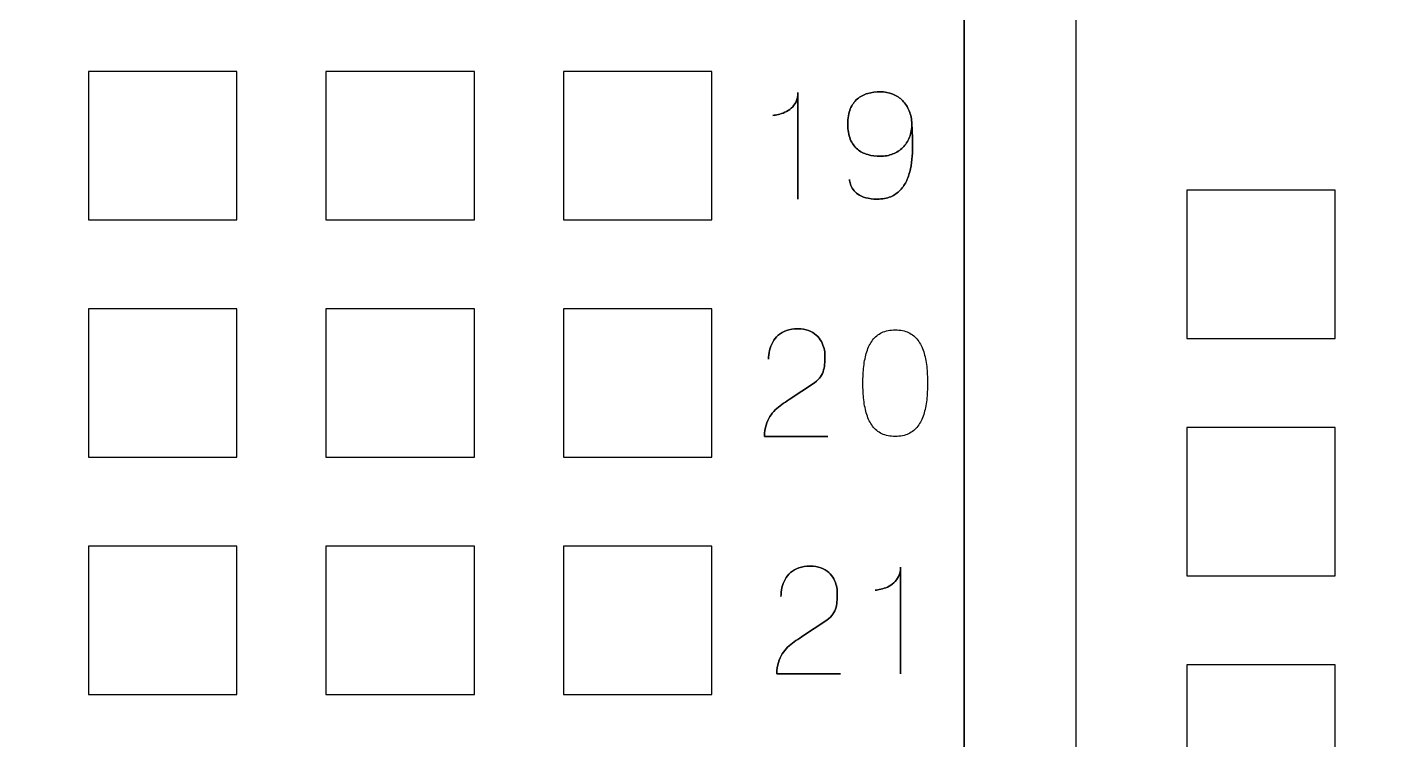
# Model space of a CAD drawing. Extents: x -1020 to 856, y -646 to 1108.
# Drawn here: x 375.44 to 389.91, y 704.95 to 712.58 of the extents above; entities that cross this region are included whole.
import ezdxf

# ---------------------------------------------------------------- set-up
doc = ezdxf.new("R2010")
doc.units = 0
doc.header["$MEASUREMENT"] = 0
doc.layers.add('LAYER_1', color=7, linetype='CONTINUOUS')

msp = doc.modelspace()

# ---------------------------------------------------------------- linework, layer by layer
at = {"layer": 'LAYER_1', "color": 250}
for points, knots in [([(581.5, 670), (581.5, 670), (581.5, 793), (581.5, 793), (581.5, 793), (581.5, 795.761), (579.261, 798), (576.5, 798), (576.5, 798), (576.5, 798), (333.5, 798), (333.5, 798), (333.5, 798), (330.739, 798), (328.5, 795.761), (328.5, 793), (328.5, 793), (328.5, 793), (328.5, 670), (328.5, 670), (328.5, 670), (328.5, 667.239), (330.739, 665), (333.5, 665), (333.5, 665), (333.5, 665), (576.5, 665), (576.5, 665), (576.5, 665), (579.261, 665), (581.5, 667.239), (581.5, 670)], [0, 0, 0, 0, 0.125, 0.125, 0.125, 0.125, 0.25, 0.25, 0.25, 0.25, 0.375, 0.375, 0.375, 0.375, 0.5, 0.5, 0.5, 0.5, 0.625, 0.625, 0.625, 0.625, 0.75, 0.75, 0.75, 0.75, 0.875, 0.875, 0.875, 0.875, 1, 1, 1, 1]), ([(350.5368, 762.11), (350.5368, 762.11), (385.4618, 762.11), (385.4618, 762.11), (385.4618, 762.11), (385.4618, 762.11), (385.4618, 678.29), (385.4618, 678.29), (385.4618, 678.29), (385.4618, 678.29), (350.5368, 678.29), (350.5368, 678.29), (350.5368, 678.29), (350.5368, 678.29), (350.5368, 762.11), (350.5368, 762.11)], [0, 0, 0, 0, 0.25, 0.25, 0.25, 0.25, 0.5, 0.5, 0.5, 0.5, 0.75, 0.75, 0.75, 0.75, 1, 1, 1, 1]), ([(385.4614, 762.11), (385.4614, 762.11), (394.3514, 762.11), (394.3514, 762.11), (394.3514, 762.11), (394.3514, 762.11), (394.3514, 678.29), (394.3514, 678.29), (394.3514, 678.29), (394.3514, 678.29), (385.4614, 678.29), (385.4614, 678.29), (385.4614, 678.29), (385.4614, 678.29), (385.4614, 762.11), (385.4614, 762.11)], [0, 0, 0, 0, 0.25, 0.25, 0.25, 0.25, 0.5, 0.5, 0.5, 0.5, 0.75, 0.75, 0.75, 0.75, 1, 1, 1, 1]), ([(376.0956, 712.0997), (376.0956, 712.0997), (377.6831, 712.0997), (377.6831, 712.0997), (377.6831, 712.0997), (377.6831, 712.0997), (377.6831, 710.5122), (377.6831, 710.5122), (377.6831, 710.5122), (377.6831, 710.5122), (376.0956, 710.5122), (376.0956, 710.5122), (376.0956, 710.5122), (376.0956, 710.5122), (376.0956, 712.0997), (376.0956, 712.0997)], [0, 0, 0, 0, 0.25, 0.25, 0.25, 0.25, 0.5, 0.5, 0.5, 0.5, 0.75, 0.75, 0.75, 0.75, 1, 1, 1, 1]), ([(378.6356, 712.0997), (378.6356, 712.0997), (380.2231, 712.0997), (380.2231, 712.0997), (380.2231, 712.0997), (380.2231, 712.0997), (380.2231, 710.5122), (380.2231, 710.5122), (380.2231, 710.5122), (380.2231, 710.5122), (378.6356, 710.5122), (378.6356, 710.5122), (378.6356, 710.5122), (378.6356, 710.5122), (378.6356, 712.0997), (378.6356, 712.0997)], [0, 0, 0, 0, 0.25, 0.25, 0.25, 0.25, 0.5, 0.5, 0.5, 0.5, 0.75, 0.75, 0.75, 0.75, 1, 1, 1, 1]), ([(381.1756, 712.0997), (381.1756, 712.0997), (382.7631, 712.0997), (382.7631, 712.0997), (382.7631, 712.0997), (382.7631, 712.0997), (382.7631, 710.5122), (382.7631, 710.5122), (382.7631, 710.5122), (382.7631, 710.5122), (381.1756, 710.5122), (381.1756, 710.5122), (381.1756, 710.5122), (381.1756, 710.5122), (381.1756, 712.0997), (381.1756, 712.0997)], [0, 0, 0, 0, 0.25, 0.25, 0.25, 0.25, 0.5, 0.5, 0.5, 0.5, 0.75, 0.75, 0.75, 0.75, 1, 1, 1, 1]), ([(383.6844, 710.7346), (383.6844, 710.7346), (383.6844, 711.8771), (383.6844, 711.8771), (383.6844, 711.8771), (383.6842, 711.8383), (383.6773, 711.805), (383.6641, 711.7773), (383.6641, 711.7773), (383.6511, 711.7493), (383.634, 711.7263), (383.6128, 711.7078), (383.6128, 711.7078), (383.5917, 711.6893), (383.569, 711.6745), (383.5447, 711.6634), (383.5447, 711.6634), (383.5204, 711.6526), (383.497, 711.6444), (383.4743, 711.6394), (383.4743, 711.6394), (383.4513, 711.6341), (383.4318, 711.631), (383.4151, 711.6299), (383.4151, 711.6299), (383.4318, 711.631), (383.4513, 711.6341), (383.4743, 711.6394), (383.4743, 711.6394), (383.497, 711.6444), (383.5204, 711.6526), (383.5447, 711.6634), (383.5447, 711.6634), (383.569, 711.6745), (383.5917, 711.6893), (383.6128, 711.7078), (383.6128, 711.7078), (383.634, 711.7263), (383.6511, 711.7493), (383.6641, 711.7773), (383.6641, 711.7773), (383.6773, 711.805), (383.6842, 711.8383), (383.6844, 711.8771), (383.6844, 711.8771), (383.6844, 711.8771), (383.6844, 710.7346), (383.6844, 710.7346)], [0, 0, 0, 0, 0.0833333, 0.0833333, 0.0833333, 0.0833333, 0.1666667, 0.1666667, 0.1666667, 0.1666667, 0.25, 0.25, 0.25, 0.25, 0.3333333, 0.3333333, 0.3333333, 0.3333333, 0.4166667, 0.4166667, 0.4166667, 0.4166667, 0.5, 0.5, 0.5, 0.5, 0.5833333, 0.5833333, 0.5833333, 0.5833333, 0.6666667, 0.6666667, 0.6666667, 0.6666667, 0.75, 0.75, 0.75, 0.75, 0.8333333, 0.8333333, 0.8333333, 0.8333333, 0.9166667, 0.9166667, 0.9166667, 0.9166667, 1, 1, 1, 1]), ([(384.9027, 711.538), (384.9024, 711.486), (384.8937, 711.4387), (384.8768, 711.3964), (384.8768, 711.3964), (384.8599, 711.3542), (384.8364, 711.3177), (384.8058, 711.2874), (384.8058, 711.2874), (384.7755, 711.257), (384.7398, 711.2337), (384.6989, 711.2174), (384.6989, 711.2174), (384.6579, 711.201), (384.6133, 711.1928), (384.5652, 711.1925), (384.5652, 711.1925), (384.5169, 711.1923), (384.4718, 711.1984), (384.4298, 711.2105), (384.4298, 711.2105), (384.3878, 711.2227), (384.3511, 711.2422), (384.3191, 711.2691), (384.3191, 711.2691), (384.2873, 711.2958), (384.2622, 711.3315), (384.2442, 711.3758), (384.2442, 711.3758), (384.2262, 711.4199), (384.217, 711.4741), (384.2167, 711.538), (384.2167, 711.538), (384.217, 711.6016), (384.2262, 711.6555), (384.2442, 711.6996), (384.2442, 711.6996), (384.2622, 711.7437), (384.2873, 711.7794), (384.3191, 711.8063), (384.3191, 711.8063), (384.3511, 711.8335), (384.3878, 711.8531), (384.4298, 711.8652), (384.4298, 711.8652), (384.4718, 711.8776), (384.5169, 711.8837), (384.5652, 711.8834), (384.5652, 711.8834), (384.6133, 711.8832), (384.6577, 711.875), (384.6981, 711.8583), (384.6981, 711.8583), (384.7382, 711.842), (384.7736, 711.8185), (384.8035, 711.7881), (384.8035, 711.7881), (384.8335, 711.7575), (384.857, 711.721), (384.8741, 711.6788), (384.8741, 711.6788), (384.8913, 711.6368), (384.9008, 711.5898), (384.9027, 711.538), (384.9027, 711.538), (384.9037, 711.5118), (384.9053, 711.4804), (384.9072, 711.444), (384.9072, 711.444), (384.9093, 711.4073), (384.9103, 711.3676), (384.9106, 711.3249), (384.9106, 711.3249), (384.9111, 711.2821), (384.9095, 711.238), (384.9064, 711.1925), (384.9064, 711.1925), (384.9029, 711.1471), (384.8966, 711.1025), (384.8874, 711.0584), (384.8874, 711.0584), (384.8778, 711.0143), (384.8644, 710.9728), (384.8469, 710.934), (384.8469, 710.934), (384.8295, 710.8952), (384.8069, 710.8608), (384.7789, 710.831), (384.7789, 710.831), (384.7509, 710.8012), (384.7166, 710.7776), (384.6762, 710.7605), (384.6762, 710.7605), (384.6355, 710.7436), (384.5874, 710.7349), (384.532, 710.7346), (384.532, 710.7346), (384.4839, 710.7349), (384.4432, 710.7396), (384.4094, 710.7491), (384.4094, 710.7491), (384.3756, 710.7584), (384.3479, 710.7708), (384.3257, 710.7864), (384.3257, 710.7864), (384.3038, 710.8019), (384.2865, 710.8191), (384.2738, 710.8376), (384.2738, 710.8376), (384.2611, 710.8564), (384.2516, 710.8748), (384.2458, 710.8936), (384.2458, 710.8936), (384.2397, 710.9123), (384.2358, 710.9295), (384.2342, 710.9454), (384.2342, 710.9454), (384.2358, 710.9295), (384.2397, 710.9123), (384.2458, 710.8936), (384.2458, 710.8936), (384.2516, 710.8748), (384.2611, 710.8564), (384.2738, 710.8376), (384.2738, 710.8376), (384.2865, 710.8191), (384.3038, 710.8019), (384.3257, 710.7864), (384.3257, 710.7864), (384.3479, 710.7708), (384.3756, 710.7584), (384.4094, 710.7491), (384.4094, 710.7491), (384.4432, 710.7396), (384.4839, 710.7349), (384.532, 710.7346), (384.532, 710.7346), (384.5874, 710.7349), (384.6355, 710.7436), (384.6762, 710.7605), (384.6762, 710.7605), (384.7166, 710.7776), (384.7509, 710.8012), (384.7789, 710.831), (384.7789, 710.831), (384.8069, 710.8608), (384.8295, 710.8952), (384.8469, 710.934), (384.8469, 710.934), (384.8644, 710.9728), (384.8778, 711.0143), (384.8874, 711.0584), (384.8874, 711.0584), (384.8966, 711.1025), (384.9029, 711.1471), (384.9064, 711.1925), (384.9064, 711.1925), (384.9095, 711.238), (384.9111, 711.2821), (384.9106, 711.3249), (384.9106, 711.3249), (384.9103, 711.3676), (384.9093, 711.4073), (384.9072, 711.444), (384.9072, 711.444), (384.9053, 711.4804), (384.9037, 711.5118), (384.9027, 711.538), (384.9027, 711.538), (384.9008, 711.5898), (384.8913, 711.6368), (384.8741, 711.6788), (384.8741, 711.6788), (384.857, 711.721), (384.8335, 711.7575), (384.8035, 711.7881), (384.8035, 711.7881), (384.7736, 711.8185), (384.7382, 711.842), (384.6981, 711.8583), (384.6981, 711.8583), (384.6577, 711.875), (384.6133, 711.8832), (384.5652, 711.8834), (384.5652, 711.8834), (384.5169, 711.8837), (384.4718, 711.8776), (384.4298, 711.8652), (384.4298, 711.8652), (384.3878, 711.8531), (384.3511, 711.8335), (384.3191, 711.8063), (384.3191, 711.8063), (384.2873, 711.7794), (384.2622, 711.7437), (384.2442, 711.6996), (384.2442, 711.6996), (384.2262, 711.6555), (384.217, 711.6016), (384.2167, 711.538), (384.2167, 711.538), (384.217, 711.4741), (384.2262, 711.4199), (384.2442, 711.3758), (384.2442, 711.3758), (384.2622, 711.3315), (384.2873, 711.2958), (384.3191, 711.2691), (384.3191, 711.2691), (384.3511, 711.2422), (384.3878, 711.2227), (384.4298, 711.2105), (384.4298, 711.2105), (384.4718, 711.1984), (384.5169, 711.1923), (384.5652, 711.1925), (384.5652, 711.1925), (384.6133, 711.1928), (384.6579, 711.201), (384.6989, 711.2174), (384.6989, 711.2174), (384.7398, 711.2337), (384.7755, 711.257), (384.8058, 711.2874), (384.8058, 711.2874), (384.8364, 711.3177), (384.8599, 711.3542), (384.8768, 711.3964), (384.8768, 711.3964), (384.8937, 711.4387), (384.9024, 711.486), (384.9027, 711.538)], [0, 0, 0, 0, 0.0172414, 0.0172414, 0.0172414, 0.0172414, 0.0344828, 0.0344828, 0.0344828, 0.0344828, 0.0517241, 0.0517241, 0.0517241, 0.0517241, 0.0689655, 0.0689655, 0.0689655, 0.0689655, 0.0862069, 0.0862069, 0.0862069, 0.0862069, 0.1034483, 0.1034483, 0.1034483, 0.1034483, 0.1206897, 0.1206897, 0.1206897, 0.1206897, 0.137931, 0.137931, 0.137931, 0.137931, 0.1551724, 0.1551724, 0.1551724, 0.1551724, 0.1724138, 0.1724138, 0.1724138, 0.1724138, 0.1896552, 0.1896552, 0.1896552, 0.1896552, 0.2068966, 0.2068966, 0.2068966, 0.2068966, 0.2241379, 0.2241379, 0.2241379, 0.2241379, 0.2413793, 0.2413793, 0.2413793, 0.2413793, 0.2586207, 0.2586207, 0.2586207, 0.2586207, 0.2758621, 0.2758621, 0.2758621, 0.2758621, 0.2931034, 0.2931034, 0.2931034, 0.2931034, 0.3103448, 0.3103448, 0.3103448, 0.3103448, 0.3275862, 0.3275862, 0.3275862, 0.3275862, 0.3448276, 0.3448276, 0.3448276, 0.3448276, 0.362069, 0.362069, 0.362069, 0.362069, 0.3793103, 0.3793103, 0.3793103, 0.3793103, 0.3965517, 0.3965517, 0.3965517, 0.3965517, 0.4137931, 0.4137931, 0.4137931, 0.4137931, 0.4310345, 0.4310345, 0.4310345, 0.4310345, 0.4482759, 0.4482759, 0.4482759, 0.4482759, 0.4655172, 0.4655172, 0.4655172, 0.4655172, 0.4827586, 0.4827586, 0.4827586, 0.4827586, 0.5, 0.5, 0.5, 0.5, 0.5172414, 0.5172414, 0.5172414, 0.5172414, 0.5344828, 0.5344828, 0.5344828, 0.5344828, 0.5517241, 0.5517241, 0.5517241, 0.5517241, 0.5689655, 0.5689655, 0.5689655, 0.5689655, 0.5862069, 0.5862069, 0.5862069, 0.5862069, 0.6034483, 0.6034483, 0.6034483, 0.6034483, 0.6206897, 0.6206897, 0.6206897, 0.6206897, 0.637931, 0.637931, 0.637931, 0.637931, 0.6551724, 0.6551724, 0.6551724, 0.6551724, 0.6724138, 0.6724138, 0.6724138, 0.6724138, 0.6896552, 0.6896552, 0.6896552, 0.6896552, 0.7068966, 0.7068966, 0.7068966, 0.7068966, 0.7241379, 0.7241379, 0.7241379, 0.7241379, 0.7413793, 0.7413793, 0.7413793, 0.7413793, 0.7586207, 0.7586207, 0.7586207, 0.7586207, 0.7758621, 0.7758621, 0.7758621, 0.7758621, 0.7931034, 0.7931034, 0.7931034, 0.7931034, 0.8103448, 0.8103448, 0.8103448, 0.8103448, 0.8275862, 0.8275862, 0.8275862, 0.8275862, 0.8448276, 0.8448276, 0.8448276, 0.8448276, 0.862069, 0.862069, 0.862069, 0.862069, 0.8793103, 0.8793103, 0.8793103, 0.8793103, 0.8965517, 0.8965517, 0.8965517, 0.8965517, 0.9137931, 0.9137931, 0.9137931, 0.9137931, 0.9310345, 0.9310345, 0.9310345, 0.9310345, 0.9482759, 0.9482759, 0.9482759, 0.9482759, 0.9655172, 0.9655172, 0.9655172, 0.9655172, 0.9827586, 0.9827586, 0.9827586, 0.9827586, 1, 1, 1, 1]), ([(387.8427, 710.8297), (387.8427, 710.8297), (389.4302, 710.8297), (389.4302, 710.8297), (389.4302, 710.8297), (389.4302, 710.8297), (389.4302, 709.2422), (389.4302, 709.2422), (389.4302, 709.2422), (389.4302, 709.2422), (387.8427, 709.2422), (387.8427, 709.2422), (387.8427, 709.2422), (387.8427, 709.2422), (387.8427, 710.8297), (387.8427, 710.8297)], [0, 0, 0, 0, 0.25, 0.25, 0.25, 0.25, 0.5, 0.5, 0.5, 0.5, 0.75, 0.75, 0.75, 0.75, 1, 1, 1, 1]), ([(376.0956, 709.5597), (376.0956, 709.5597), (377.6831, 709.5597), (377.6831, 709.5597), (377.6831, 709.5597), (377.6831, 709.5597), (377.6831, 707.9722), (377.6831, 707.9722), (377.6831, 707.9722), (377.6831, 707.9722), (376.0956, 707.9722), (376.0956, 707.9722), (376.0956, 707.9722), (376.0956, 707.9722), (376.0956, 709.5597), (376.0956, 709.5597)], [0, 0, 0, 0, 0.25, 0.25, 0.25, 0.25, 0.5, 0.5, 0.5, 0.5, 0.75, 0.75, 0.75, 0.75, 1, 1, 1, 1]), ([(378.6356, 709.5597), (378.6356, 709.5597), (380.2231, 709.5597), (380.2231, 709.5597), (380.2231, 709.5597), (380.2231, 709.5597), (380.2231, 707.9722), (380.2231, 707.9722), (380.2231, 707.9722), (380.2231, 707.9722), (378.6356, 707.9722), (378.6356, 707.9722), (378.6356, 707.9722), (378.6356, 707.9722), (378.6356, 709.5597), (378.6356, 709.5597)], [0, 0, 0, 0, 0.25, 0.25, 0.25, 0.25, 0.5, 0.5, 0.5, 0.5, 0.75, 0.75, 0.75, 0.75, 1, 1, 1, 1]), ([(381.1756, 709.5597), (381.1756, 709.5597), (382.7631, 709.5597), (382.7631, 709.5597), (382.7631, 709.5597), (382.7631, 709.5597), (382.7631, 707.9722), (382.7631, 707.9722), (382.7631, 707.9722), (382.7631, 707.9722), (381.1756, 707.9722), (381.1756, 707.9722), (381.1756, 707.9722), (381.1756, 707.9722), (381.1756, 709.5597), (381.1756, 709.5597)], [0, 0, 0, 0, 0.25, 0.25, 0.25, 0.25, 0.5, 0.5, 0.5, 0.5, 0.75, 0.75, 0.75, 0.75, 1, 1, 1, 1]), ([(384.0052, 708.1946), (384.0052, 708.1946), (383.3256, 708.1946), (383.3256, 708.1946), (383.3256, 708.1946), (383.327, 708.2406), (383.3328, 708.2812), (383.3425, 708.3161), (383.3425, 708.3161), (383.3526, 708.3509), (383.366, 708.3816), (383.3827, 708.408), (383.3827, 708.408), (383.3996, 708.4344), (383.4188, 708.4579), (383.4407, 708.4785), (383.4407, 708.4785), (383.4626, 708.4994), (383.4861, 708.5184), (383.5115, 708.5363), (383.5115, 708.5363), (383.5368, 708.554), (383.563, 708.5717), (383.5902, 708.5892), (383.5902, 708.5892), (383.5902, 708.5892), (383.8611, 708.7698), (383.8611, 708.7698), (383.8611, 708.7698), (383.8889, 708.7894), (383.9105, 708.8107), (383.9258, 708.8337), (383.9258, 708.8337), (383.9413, 708.8567), (383.9521, 708.881), (383.9587, 708.9066), (383.9587, 708.9066), (383.9651, 708.932), (383.969, 708.9581), (383.9704, 708.9845), (383.9704, 708.9845), (383.9717, 709.0112), (383.9722, 709.0379), (383.972, 709.0645), (383.972, 709.0645), (383.972, 709.0865), (383.969, 709.11), (383.9632, 709.1353), (383.9632, 709.1353), (383.9572, 709.1604), (383.9477, 709.1855), (383.9342, 709.2103), (383.9342, 709.2103), (383.9208, 709.2352), (383.9029, 709.2579), (383.8804, 709.2785), (383.8804, 709.2785), (383.858, 709.2988), (383.8302, 709.3152), (383.7972, 709.3276), (383.7972, 709.3276), (383.7642, 709.34), (383.7254, 709.3463), (383.6805, 709.3466), (383.6805, 709.3466), (383.6353, 709.3463), (383.5954, 709.34), (383.5611, 709.3279), (383.5611, 709.3279), (383.5268, 709.3157), (383.4975, 709.2988), (383.4732, 709.2774), (383.4732, 709.2774), (383.4489, 709.256), (383.4293, 709.2312), (383.414, 709.2035), (383.414, 709.2035), (383.3988, 709.1757), (383.3877, 709.1462), (383.3806, 709.115), (383.3806, 709.115), (383.3734, 709.0838), (383.37, 709.0521), (383.37, 709.0202), (383.37, 709.0202), (383.37, 709.0521), (383.3734, 709.0838), (383.3806, 709.115), (383.3806, 709.115), (383.3877, 709.1462), (383.3988, 709.1757), (383.414, 709.2035), (383.414, 709.2035), (383.4293, 709.2312), (383.4489, 709.256), (383.4732, 709.2774), (383.4732, 709.2774), (383.4975, 709.2988), (383.5268, 709.3157), (383.5611, 709.3279), (383.5611, 709.3279), (383.5954, 709.34), (383.6353, 709.3463), (383.6805, 709.3466), (383.6805, 709.3466), (383.7254, 709.3463), (383.7642, 709.34), (383.7972, 709.3276), (383.7972, 709.3276), (383.8302, 709.3152), (383.858, 709.2988), (383.8804, 709.2785), (383.8804, 709.2785), (383.9029, 709.2579), (383.9208, 709.2352), (383.9342, 709.2103), (383.9342, 709.2103), (383.9477, 709.1855), (383.9572, 709.1604), (383.9632, 709.1353), (383.9632, 709.1353), (383.969, 709.11), (383.972, 709.0865), (383.972, 709.0645), (383.972, 709.0645), (383.9722, 709.0379), (383.9717, 709.0112), (383.9704, 708.9845), (383.9704, 708.9845), (383.969, 708.9581), (383.9651, 708.932), (383.9587, 708.9066), (383.9587, 708.9066), (383.9521, 708.881), (383.9413, 708.8567), (383.9258, 708.8337), (383.9258, 708.8337), (383.9105, 708.8107), (383.8889, 708.7894), (383.8611, 708.7698), (383.8611, 708.7698), (383.8611, 708.7698), (383.5902, 708.5892), (383.5902, 708.5892), (383.5902, 708.5892), (383.563, 708.5717), (383.5368, 708.554), (383.5115, 708.5363), (383.5115, 708.5363), (383.4861, 708.5184), (383.4626, 708.4994), (383.4407, 708.4785), (383.4407, 708.4785), (383.4188, 708.4579), (383.3996, 708.4344), (383.3827, 708.408), (383.3827, 708.408), (383.366, 708.3816), (383.3526, 708.3509), (383.3425, 708.3161), (383.3425, 708.3161), (383.3328, 708.2812), (383.327, 708.2406), (383.3256, 708.1946), (383.3256, 708.1946), (383.3256, 708.1946), (384.0052, 708.1946), (384.0052, 708.1946)], [0, 0, 0, 0, 0.0238095, 0.0238095, 0.0238095, 0.0238095, 0.047619, 0.047619, 0.047619, 0.047619, 0.0714286, 0.0714286, 0.0714286, 0.0714286, 0.0952381, 0.0952381, 0.0952381, 0.0952381, 0.1190476, 0.1190476, 0.1190476, 0.1190476, 0.1428571, 0.1428571, 0.1428571, 0.1428571, 0.1666667, 0.1666667, 0.1666667, 0.1666667, 0.1904762, 0.1904762, 0.1904762, 0.1904762, 0.2142857, 0.2142857, 0.2142857, 0.2142857, 0.2380952, 0.2380952, 0.2380952, 0.2380952, 0.2619048, 0.2619048, 0.2619048, 0.2619048, 0.2857143, 0.2857143, 0.2857143, 0.2857143, 0.3095238, 0.3095238, 0.3095238, 0.3095238, 0.3333333, 0.3333333, 0.3333333, 0.3333333, 0.3571429, 0.3571429, 0.3571429, 0.3571429, 0.3809524, 0.3809524, 0.3809524, 0.3809524, 0.4047619, 0.4047619, 0.4047619, 0.4047619, 0.4285714, 0.4285714, 0.4285714, 0.4285714, 0.452381, 0.452381, 0.452381, 0.452381, 0.4761905, 0.4761905, 0.4761905, 0.4761905, 0.5, 0.5, 0.5, 0.5, 0.5238095, 0.5238095, 0.5238095, 0.5238095, 0.547619, 0.547619, 0.547619, 0.547619, 0.5714286, 0.5714286, 0.5714286, 0.5714286, 0.5952381, 0.5952381, 0.5952381, 0.5952381, 0.6190476, 0.6190476, 0.6190476, 0.6190476, 0.6428571, 0.6428571, 0.6428571, 0.6428571, 0.6666667, 0.6666667, 0.6666667, 0.6666667, 0.6904762, 0.6904762, 0.6904762, 0.6904762, 0.7142857, 0.7142857, 0.7142857, 0.7142857, 0.7380952, 0.7380952, 0.7380952, 0.7380952, 0.7619048, 0.7619048, 0.7619048, 0.7619048, 0.7857143, 0.7857143, 0.7857143, 0.7857143, 0.8095238, 0.8095238, 0.8095238, 0.8095238, 0.8333333, 0.8333333, 0.8333333, 0.8333333, 0.8571429, 0.8571429, 0.8571429, 0.8571429, 0.8809524, 0.8809524, 0.8809524, 0.8809524, 0.9047619, 0.9047619, 0.9047619, 0.9047619, 0.9285714, 0.9285714, 0.9285714, 0.9285714, 0.952381, 0.952381, 0.952381, 0.952381, 0.9761905, 0.9761905, 0.9761905, 0.9761905, 1, 1, 1, 1]), ([(384.7246, 708.1946), (384.78, 708.1949), (384.8278, 708.2046), (384.8677, 708.2237), (384.8677, 708.2237), (384.9073, 708.2427), (384.9403, 708.2699), (384.9668, 708.3045), (384.9668, 708.3045), (384.9928, 708.3393), (385.0134, 708.3805), (385.0287, 708.4281), (385.0287, 708.4281), (385.0438, 708.4756), (385.0546, 708.5276), (385.0607, 708.5847), (385.0607, 708.5847), (385.067, 708.6417), (385.0702, 708.7017), (385.0699, 708.7651), (385.0699, 708.7651), (385.0702, 708.8282), (385.067, 708.8881), (385.0607, 708.9449), (385.0607, 708.9449), (385.0546, 709.0017), (385.0438, 709.054), (385.0287, 709.1015), (385.0287, 709.1015), (385.0134, 709.1488), (384.9928, 709.19), (384.9668, 709.2251), (384.9668, 709.2251), (384.9403, 709.26), (384.9073, 709.2872), (384.8677, 709.3062), (384.8677, 709.3062), (384.8278, 709.3255), (384.78, 709.3352), (384.7246, 709.3355), (384.7246, 709.3355), (384.6691, 709.3352), (384.6213, 709.3255), (384.5814, 709.3062), (384.5814, 709.3062), (384.5418, 709.2872), (384.5088, 709.26), (384.4824, 709.2251), (384.4824, 709.2251), (384.4564, 709.19), (384.4358, 709.1488), (384.4204, 709.1015), (384.4204, 709.1015), (384.4054, 709.054), (384.3946, 709.0017), (384.3885, 708.9449), (384.3885, 708.9449), (384.3821, 708.8881), (384.379, 708.8282), (384.3792, 708.7651), (384.3792, 708.7651), (384.379, 708.7017), (384.3821, 708.6417), (384.3885, 708.5847), (384.3885, 708.5847), (384.3946, 708.5276), (384.4054, 708.4756), (384.4204, 708.4281), (384.4204, 708.4281), (384.4358, 708.3805), (384.4564, 708.3393), (384.4824, 708.3045), (384.4824, 708.3045), (384.5088, 708.2699), (384.5418, 708.2427), (384.5814, 708.2237), (384.5814, 708.2237), (384.6213, 708.2046), (384.6691, 708.1949), (384.7246, 708.1946)], [0, 0, 0, 0, 0.05, 0.05, 0.05, 0.05, 0.1, 0.1, 0.1, 0.1, 0.15, 0.15, 0.15, 0.15, 0.2, 0.2, 0.2, 0.2, 0.25, 0.25, 0.25, 0.25, 0.3, 0.3, 0.3, 0.3, 0.35, 0.35, 0.35, 0.35, 0.4, 0.4, 0.4, 0.4, 0.45, 0.45, 0.45, 0.45, 0.5, 0.5, 0.5, 0.5, 0.55, 0.55, 0.55, 0.55, 0.6, 0.6, 0.6, 0.6, 0.65, 0.65, 0.65, 0.65, 0.7, 0.7, 0.7, 0.7, 0.75, 0.75, 0.75, 0.75, 0.8, 0.8, 0.8, 0.8, 0.85, 0.85, 0.85, 0.85, 0.9, 0.9, 0.9, 0.9, 0.95, 0.95, 0.95, 0.95, 1, 1, 1, 1]), ([(384.7246, 708.1946), (384.78, 708.1949), (384.8278, 708.2046), (384.8677, 708.2237), (384.8677, 708.2237), (384.9073, 708.2427), (384.9403, 708.2699), (384.9668, 708.3045), (384.9668, 708.3045), (384.9928, 708.3393), (385.0134, 708.3805), (385.0287, 708.4281), (385.0287, 708.4281), (385.0438, 708.4756), (385.0546, 708.5276), (385.0607, 708.5847), (385.0607, 708.5847), (385.067, 708.6417), (385.0702, 708.7017), (385.0699, 708.7651), (385.0699, 708.7651), (385.0702, 708.8282), (385.067, 708.8881), (385.0607, 708.9449), (385.0607, 708.9449), (385.0546, 709.0017), (385.0438, 709.054), (385.0287, 709.1015), (385.0287, 709.1015), (385.0134, 709.1488), (384.9928, 709.19), (384.9668, 709.2251), (384.9668, 709.2251), (384.9403, 709.26), (384.9073, 709.2872), (384.8677, 709.3062), (384.8677, 709.3062), (384.8278, 709.3255), (384.78, 709.3352), (384.7246, 709.3355), (384.7246, 709.3355), (384.6691, 709.3352), (384.6213, 709.3255), (384.5814, 709.3062), (384.5814, 709.3062), (384.5418, 709.2872), (384.5088, 709.26), (384.4824, 709.2251), (384.4824, 709.2251), (384.4564, 709.19), (384.4358, 709.1488), (384.4204, 709.1015), (384.4204, 709.1015), (384.4054, 709.054), (384.3946, 709.0017), (384.3885, 708.9449), (384.3885, 708.9449), (384.3821, 708.8881), (384.379, 708.8282), (384.3792, 708.7651), (384.3792, 708.7651), (384.379, 708.7017), (384.3821, 708.6417), (384.3885, 708.5847), (384.3885, 708.5847), (384.3946, 708.5276), (384.4054, 708.4756), (384.4204, 708.4281), (384.4204, 708.4281), (384.4358, 708.3805), (384.4564, 708.3393), (384.4824, 708.3045), (384.4824, 708.3045), (384.5088, 708.2699), (384.5418, 708.2427), (384.5814, 708.2237), (384.5814, 708.2237), (384.6213, 708.2046), (384.6691, 708.1949), (384.7246, 708.1946)], [0, 0, 0, 0, 0.05, 0.05, 0.05, 0.05, 0.1, 0.1, 0.1, 0.1, 0.15, 0.15, 0.15, 0.15, 0.2, 0.2, 0.2, 0.2, 0.25, 0.25, 0.25, 0.25, 0.3, 0.3, 0.3, 0.3, 0.35, 0.35, 0.35, 0.35, 0.4, 0.4, 0.4, 0.4, 0.45, 0.45, 0.45, 0.45, 0.5, 0.5, 0.5, 0.5, 0.55, 0.55, 0.55, 0.55, 0.6, 0.6, 0.6, 0.6, 0.65, 0.65, 0.65, 0.65, 0.7, 0.7, 0.7, 0.7, 0.75, 0.75, 0.75, 0.75, 0.8, 0.8, 0.8, 0.8, 0.85, 0.85, 0.85, 0.85, 0.9, 0.9, 0.9, 0.9, 0.95, 0.95, 0.95, 0.95, 1, 1, 1, 1]), ([(387.8427, 708.2897), (387.8427, 708.2897), (389.4302, 708.2897), (389.4302, 708.2897), (389.4302, 708.2897), (389.4302, 708.2897), (389.4302, 706.7022), (389.4302, 706.7022), (389.4302, 706.7022), (389.4302, 706.7022), (387.8427, 706.7022), (387.8427, 706.7022), (387.8427, 706.7022), (387.8427, 706.7022), (387.8427, 708.2897), (387.8427, 708.2897)], [0, 0, 0, 0, 0.25, 0.25, 0.25, 0.25, 0.5, 0.5, 0.5, 0.5, 0.75, 0.75, 0.75, 0.75, 1, 1, 1, 1]), ([(376.0956, 707.0197), (376.0956, 707.0197), (377.6831, 707.0197), (377.6831, 707.0197), (377.6831, 707.0197), (377.6831, 707.0197), (377.6831, 705.4322), (377.6831, 705.4322), (377.6831, 705.4322), (377.6831, 705.4322), (376.0956, 705.4322), (376.0956, 705.4322), (376.0956, 705.4322), (376.0956, 705.4322), (376.0956, 707.0197), (376.0956, 707.0197)], [0, 0, 0, 0, 0.25, 0.25, 0.25, 0.25, 0.5, 0.5, 0.5, 0.5, 0.75, 0.75, 0.75, 0.75, 1, 1, 1, 1]), ([(378.6356, 707.0197), (378.6356, 707.0197), (380.2231, 707.0197), (380.2231, 707.0197), (380.2231, 707.0197), (380.2231, 707.0197), (380.2231, 705.4322), (380.2231, 705.4322), (380.2231, 705.4322), (380.2231, 705.4322), (378.6356, 705.4322), (378.6356, 705.4322), (378.6356, 705.4322), (378.6356, 705.4322), (378.6356, 707.0197), (378.6356, 707.0197)], [0, 0, 0, 0, 0.25, 0.25, 0.25, 0.25, 0.5, 0.5, 0.5, 0.5, 0.75, 0.75, 0.75, 0.75, 1, 1, 1, 1]), ([(381.1756, 707.0197), (381.1756, 707.0197), (382.7631, 707.0197), (382.7631, 707.0197), (382.7631, 707.0197), (382.7631, 707.0197), (382.7631, 705.4322), (382.7631, 705.4322), (382.7631, 705.4322), (382.7631, 705.4322), (381.1756, 705.4322), (381.1756, 705.4322), (381.1756, 705.4322), (381.1756, 705.4322), (381.1756, 707.0197), (381.1756, 707.0197)], [0, 0, 0, 0, 0.25, 0.25, 0.25, 0.25, 0.5, 0.5, 0.5, 0.5, 0.75, 0.75, 0.75, 0.75, 1, 1, 1, 1]), ([(384.1375, 705.6546), (384.1375, 705.6546), (383.4579, 705.6546), (383.4579, 705.6546), (383.4579, 705.6546), (383.4593, 705.7006), (383.4651, 705.7412), (383.4748, 705.7761), (383.4748, 705.7761), (383.4849, 705.8109), (383.4983, 705.8416), (383.515, 705.868), (383.515, 705.868), (383.5319, 705.8944), (383.5511, 705.9179), (383.573, 705.9385), (383.573, 705.9385), (383.5949, 705.9594), (383.6184, 705.9784), (383.6438, 705.9963), (383.6438, 705.9963), (383.6691, 706.014), (383.6953, 706.0317), (383.7225, 706.0492), (383.7225, 706.0492), (383.7225, 706.0492), (383.9934, 706.2298), (383.9934, 706.2298), (383.9934, 706.2298), (384.0212, 706.2494), (384.0428, 706.2707), (384.0581, 706.2937), (384.0581, 706.2937), (384.0736, 706.3167), (384.0844, 706.341), (384.091, 706.3666), (384.091, 706.3666), (384.0974, 706.392), (384.1013, 706.4181), (384.1027, 706.4445), (384.1027, 706.4445), (384.104, 706.4712), (384.1045, 706.4979), (384.1043, 706.5245), (384.1043, 706.5245), (384.1043, 706.5465), (384.1013, 706.57), (384.0955, 706.5953), (384.0955, 706.5953), (384.0895, 706.6204), (384.08, 706.6455), (384.0665, 706.6703), (384.0665, 706.6703), (384.0531, 706.6952), (384.0352, 706.7179), (384.0127, 706.7385), (384.0127, 706.7385), (383.9903, 706.7588), (383.9625, 706.7752), (383.9295, 706.7876), (383.9295, 706.7876), (383.8965, 706.8), (383.8577, 706.8063), (383.8128, 706.8066), (383.8128, 706.8066), (383.7676, 706.8063), (383.7277, 706.8), (383.6934, 706.7879), (383.6934, 706.7879), (383.6591, 706.7757), (383.6298, 706.7588), (383.6055, 706.7374), (383.6055, 706.7374), (383.5812, 706.716), (383.5616, 706.6912), (383.5463, 706.6635), (383.5463, 706.6635), (383.5311, 706.6357), (383.52, 706.6062), (383.5129, 706.575), (383.5129, 706.575), (383.5057, 706.5438), (383.5023, 706.5121), (383.5023, 706.4802), (383.5023, 706.4802), (383.5023, 706.5121), (383.5057, 706.5438), (383.5129, 706.575), (383.5129, 706.575), (383.52, 706.6062), (383.5311, 706.6357), (383.5463, 706.6635), (383.5463, 706.6635), (383.5616, 706.6912), (383.5812, 706.716), (383.6055, 706.7374), (383.6055, 706.7374), (383.6298, 706.7588), (383.6591, 706.7757), (383.6934, 706.7879), (383.6934, 706.7879), (383.7277, 706.8), (383.7676, 706.8063), (383.8128, 706.8066), (383.8128, 706.8066), (383.8577, 706.8063), (383.8965, 706.8), (383.9295, 706.7876), (383.9295, 706.7876), (383.9625, 706.7752), (383.9903, 706.7588), (384.0127, 706.7385), (384.0127, 706.7385), (384.0352, 706.7179), (384.0531, 706.6952), (384.0665, 706.6703), (384.0665, 706.6703), (384.08, 706.6455), (384.0895, 706.6204), (384.0955, 706.5953), (384.0955, 706.5953), (384.1013, 706.57), (384.1043, 706.5465), (384.1043, 706.5245), (384.1043, 706.5245), (384.1045, 706.4979), (384.104, 706.4712), (384.1027, 706.4445), (384.1027, 706.4445), (384.1013, 706.4181), (384.0974, 706.392), (384.091, 706.3666), (384.091, 706.3666), (384.0844, 706.341), (384.0736, 706.3167), (384.0581, 706.2937), (384.0581, 706.2937), (384.0428, 706.2707), (384.0212, 706.2494), (383.9934, 706.2298), (383.9934, 706.2298), (383.9934, 706.2298), (383.7225, 706.0492), (383.7225, 706.0492), (383.7225, 706.0492), (383.6953, 706.0317), (383.6691, 706.014), (383.6438, 705.9963), (383.6438, 705.9963), (383.6184, 705.9784), (383.5949, 705.9594), (383.573, 705.9385), (383.573, 705.9385), (383.5511, 705.9179), (383.5319, 705.8944), (383.515, 705.868), (383.515, 705.868), (383.4983, 705.8416), (383.4849, 705.8109), (383.4748, 705.7761), (383.4748, 705.7761), (383.4651, 705.7412), (383.4593, 705.7006), (383.4579, 705.6546), (383.4579, 705.6546), (383.4579, 705.6546), (384.1375, 705.6546), (384.1375, 705.6546)], [0, 0, 0, 0, 0.0238095, 0.0238095, 0.0238095, 0.0238095, 0.047619, 0.047619, 0.047619, 0.047619, 0.0714286, 0.0714286, 0.0714286, 0.0714286, 0.0952381, 0.0952381, 0.0952381, 0.0952381, 0.1190476, 0.1190476, 0.1190476, 0.1190476, 0.1428571, 0.1428571, 0.1428571, 0.1428571, 0.1666667, 0.1666667, 0.1666667, 0.1666667, 0.1904762, 0.1904762, 0.1904762, 0.1904762, 0.2142857, 0.2142857, 0.2142857, 0.2142857, 0.2380952, 0.2380952, 0.2380952, 0.2380952, 0.2619048, 0.2619048, 0.2619048, 0.2619048, 0.2857143, 0.2857143, 0.2857143, 0.2857143, 0.3095238, 0.3095238, 0.3095238, 0.3095238, 0.3333333, 0.3333333, 0.3333333, 0.3333333, 0.3571429, 0.3571429, 0.3571429, 0.3571429, 0.3809524, 0.3809524, 0.3809524, 0.3809524, 0.4047619, 0.4047619, 0.4047619, 0.4047619, 0.4285714, 0.4285714, 0.4285714, 0.4285714, 0.452381, 0.452381, 0.452381, 0.452381, 0.4761905, 0.4761905, 0.4761905, 0.4761905, 0.5, 0.5, 0.5, 0.5, 0.5238095, 0.5238095, 0.5238095, 0.5238095, 0.547619, 0.547619, 0.547619, 0.547619, 0.5714286, 0.5714286, 0.5714286, 0.5714286, 0.5952381, 0.5952381, 0.5952381, 0.5952381, 0.6190476, 0.6190476, 0.6190476, 0.6190476, 0.6428571, 0.6428571, 0.6428571, 0.6428571, 0.6666667, 0.6666667, 0.6666667, 0.6666667, 0.6904762, 0.6904762, 0.6904762, 0.6904762, 0.7142857, 0.7142857, 0.7142857, 0.7142857, 0.7380952, 0.7380952, 0.7380952, 0.7380952, 0.7619048, 0.7619048, 0.7619048, 0.7619048, 0.7857143, 0.7857143, 0.7857143, 0.7857143, 0.8095238, 0.8095238, 0.8095238, 0.8095238, 0.8333333, 0.8333333, 0.8333333, 0.8333333, 0.8571429, 0.8571429, 0.8571429, 0.8571429, 0.8809524, 0.8809524, 0.8809524, 0.8809524, 0.9047619, 0.9047619, 0.9047619, 0.9047619, 0.9285714, 0.9285714, 0.9285714, 0.9285714, 0.952381, 0.952381, 0.952381, 0.952381, 0.9761905, 0.9761905, 0.9761905, 0.9761905, 1, 1, 1, 1]), ([(384.7808, 705.6546), (384.7808, 705.6546), (384.7808, 706.7971), (384.7808, 706.7971), (384.7808, 706.7971), (384.7806, 706.7583), (384.7737, 706.725), (384.7605, 706.6973), (384.7605, 706.6973), (384.7475, 706.6693), (384.7304, 706.6463), (384.7092, 706.6278), (384.7092, 706.6278), (384.6881, 706.6093), (384.6654, 706.5945), (384.6411, 706.5834), (384.6411, 706.5834), (384.6168, 706.5726), (384.5934, 706.5644), (384.5707, 706.5594), (384.5707, 706.5594), (384.5477, 706.5541), (384.5282, 706.551), (384.5115, 706.5499), (384.5115, 706.5499), (384.5282, 706.551), (384.5477, 706.5541), (384.5707, 706.5594), (384.5707, 706.5594), (384.5934, 706.5644), (384.6168, 706.5726), (384.6411, 706.5834), (384.6411, 706.5834), (384.6654, 706.5945), (384.6881, 706.6093), (384.7092, 706.6278), (384.7092, 706.6278), (384.7304, 706.6463), (384.7475, 706.6693), (384.7605, 706.6973), (384.7605, 706.6973), (384.7737, 706.725), (384.7806, 706.7583), (384.7808, 706.7971), (384.7808, 706.7971), (384.7808, 706.7971), (384.7808, 705.6546), (384.7808, 705.6546)], [0, 0, 0, 0, 0.0833333, 0.0833333, 0.0833333, 0.0833333, 0.1666667, 0.1666667, 0.1666667, 0.1666667, 0.25, 0.25, 0.25, 0.25, 0.3333333, 0.3333333, 0.3333333, 0.3333333, 0.4166667, 0.4166667, 0.4166667, 0.4166667, 0.5, 0.5, 0.5, 0.5, 0.5833333, 0.5833333, 0.5833333, 0.5833333, 0.6666667, 0.6666667, 0.6666667, 0.6666667, 0.75, 0.75, 0.75, 0.75, 0.8333333, 0.8333333, 0.8333333, 0.8333333, 0.9166667, 0.9166667, 0.9166667, 0.9166667, 1, 1, 1, 1]), ([(387.8427, 705.7497), (387.8427, 705.7497), (389.4302, 705.7497), (389.4302, 705.7497), (389.4302, 705.7497), (389.4302, 705.7497), (389.4302, 704.1622), (389.4302, 704.1622), (389.4302, 704.1622), (389.4302, 704.1622), (387.8427, 704.1622), (387.8427, 704.1622), (387.8427, 704.1622), (387.8427, 704.1622), (387.8427, 705.7497), (387.8427, 705.7497)], [0, 0, 0, 0, 0.25, 0.25, 0.25, 0.25, 0.5, 0.5, 0.5, 0.5, 0.75, 0.75, 0.75, 0.75, 1, 1, 1, 1])]:
    msp.add_open_spline(points, degree=3, knots=knots, dxfattribs=at)
at = {"layer": 'LAYER_1', "color": 1}
msp.add_open_spline([(386.6552, 757.8578), (386.6552, 757.8578), (386.6552, 682.5341), (386.6552, 682.5341)], degree=3, dxfattribs=at)

doc.saveas('drawing.dxf')
